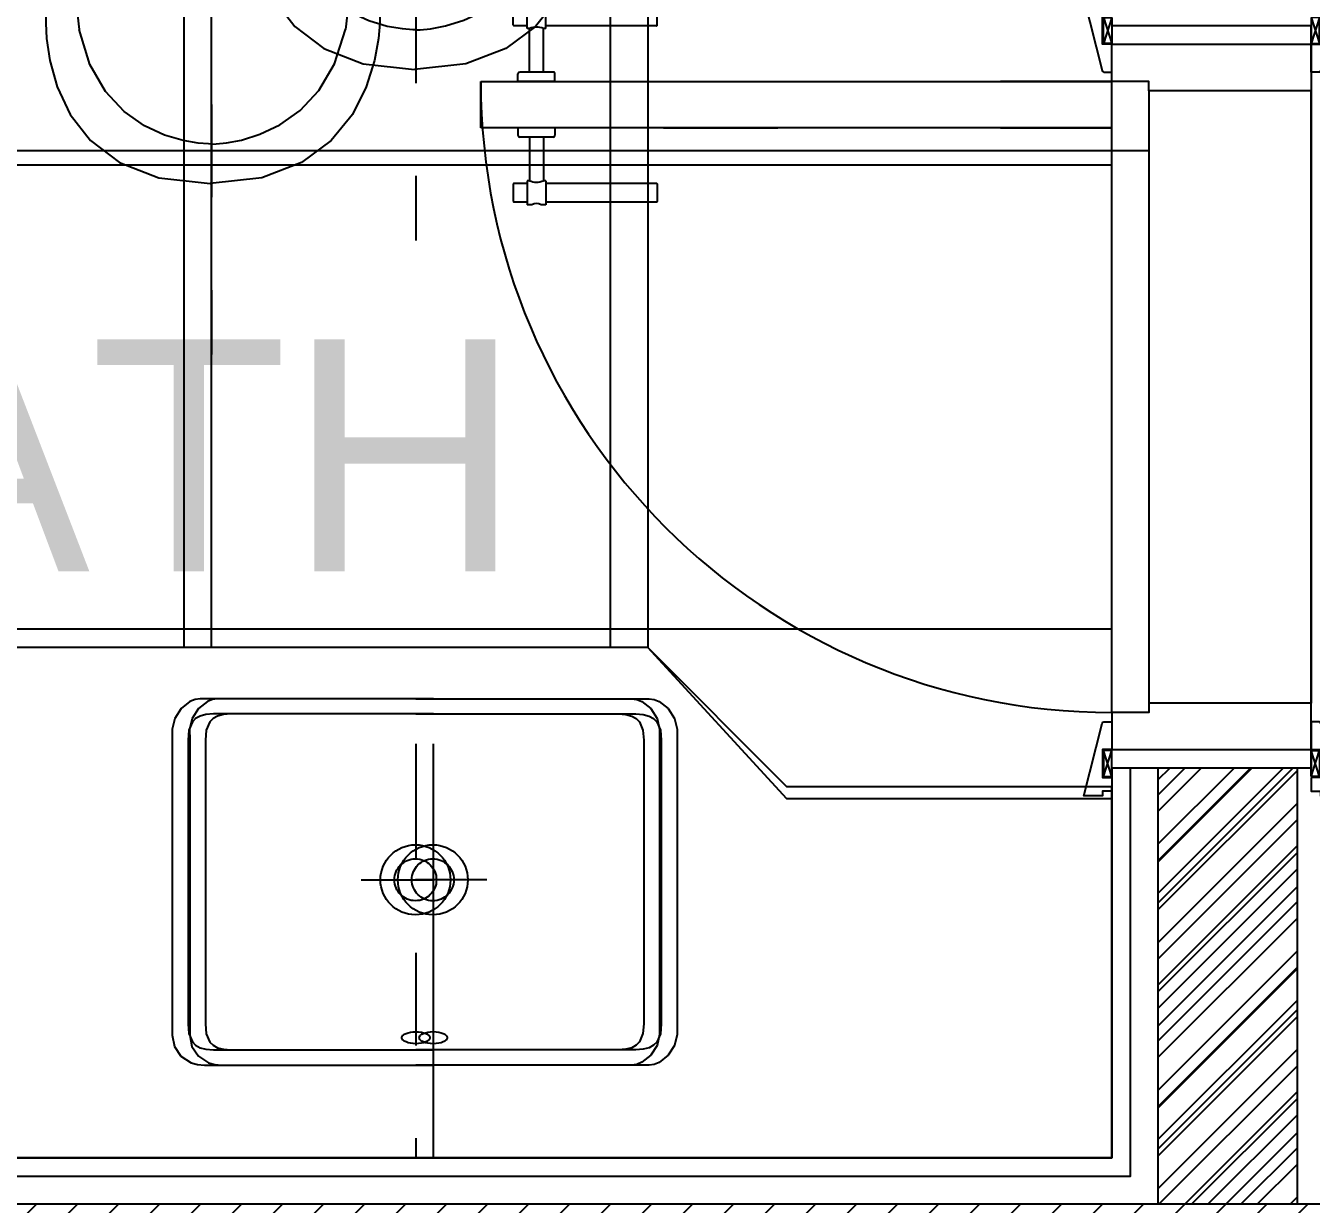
# Model space of a CAD drawing. Extents: x 0 to 47, y -4.1 to 58.5.
# Drawn here: x 30.218 to 31.603, y 20.33 to 21.6 of the extents above; entities that cross this region are included whole.
import ezdxf
from ezdxf.enums import TextEntityAlignment as Align

# ---------------------------------------------------------------- set-up
doc = ezdxf.new("R2010")
doc.units = 0
doc.header["$MEASUREMENT"] = 0
doc.linetypes.add('CENTER', pattern=[2, 1.25, -0.25, 0.25, -0.25])
doc.linetypes.add('DASHDOTX2', pattern=[50.8, 25.4, -12.7, 0, -12.7])
doc.layers.get('0').update_dxf_attribs({"linetype": 'CONTINUOUS'})
for name, color, linetype in [('A-AXIS-SANITARY', 10, 'DASHDOTX2'), ('A-closet', 252, 'CONTINUOUS'), ('A-DOORS', 1, 'CONTINUOUS'), ('A-FLOR-PFIX', 61, 'CONTINUOUS'), ('A-HATCH-CONC', 8, 'CONTINUOUS'), ('A-HATCH-WALL', 8, 'CONTINUOUS'), ('A-NOMENCLATURE', 3, 'CONTINUOUS'), ('A-proj-marble', 137, 'CONTINUOUS'), ('A-PROJ-TIL-BATH', 8, 'CONTINUOUS'), ('A-SECT-TILE', 12, 'CONTINUOUS'), ('A-WALL', 4, 'CONTINUOUS'), ('FUR2', 34, 'CONTINUOUS'), ('S-2ND-3RD-4-5-6TH$0$A-STR 2-3-4-5-6', 2, 'CONTINUOUS')]:
    doc.layers.add(name, color=color, linetype=linetype)
doc.styles.add('A100-STEXT', font='Arial Regular.ttf', dxfattribs={"height": 0.25})

# ---------------------------------------------------------------- blocks, each defined once
blk = doc.blocks.new('A$C3DEF75EA')
at = {"layer": 'A-DOORS'}
for p, q in [((-0.11, 0.68), (-0.06, 0.68)), ((-0.11, 0.56), (-0.11, 0.68)), ((-0.06, 0.68), (-0.06, 0.56)), ((-0.19, 0.63), (-0.19, 0.6445)), ((-0.1705, 0.645), (-0.1895, 0.645)), ((-0.17, 0.63), (-0.17, 0.6445)), ((-0.12, 0.602), (-0.12, 0.638)), ((-0.11, 0.64), (-0.118, 0.64)), ((-0.11, 0.6), (-0.11, 0.64)), ((-0.06, 0.64), (-0.052, 0.64)), ((-0.06, 0.6), (-0.06, 0.64)), ((-0.05, 0.602), (-0.05, 0.638)), ((0, 0.63), (0, 0.6445)), ((0.0005, 0.645), (0.0195, 0.645)), ((0.02, 0.63), (0.02, 0.6445)), ((-0.167, 0.63), (-0.193, 0.63)), ((-0.193, 0.625), (-0.193, 0.63)), ((-0.167, 0.6275), (-0.167, 0.63)), ((-0.12, 0.6275), (-0.167, 0.6275)), ((-0.05, 0.6275), (-0.003, 0.6275)), ((-0.003, 0.63), (0.023, 0.63)), ((-0.003, 0.6275), (-0.003, 0.63)), ((0.023, 0.625), (0.023, 0.63)), ((-0.193, 0.61), (-0.193, 0.615)), ((-0.167, 0.61), (-0.193, 0.61)), ((-0.19, 0.4905), (-0.19, 0.61)), ((-0.17, 0.4905), (-0.17, 0.61)), ((-0.167, 0.61), (-0.167, 0.6125)), ((-0.12, 0.6125), (-0.167, 0.6125)), ((-0.05, 0.6125), (-0.003, 0.6125)), ((-0.003, 0.61), (-0.003, 0.6125)), ((-0.003, 0.61), (0.023, 0.61)), ((0, 0.4905), (0, 0.61)), ((0.02, 0.4905), (0.02, 0.61)), ((0.023, 0.61), (0.023, 0.615)), ((-0.11, 0.6), (-0.118, 0.6)), ((-0.06, 0.6), (-0.052, 0.6)), ((-0.11, 0.12), (-0.11, 0.56)), ((-0.06, 0.56), (-0.06, 0.12)), ((-0.1705, 0.49), (-0.1895, 0.49)), ((0.0005, 0.49), (0.0195, 0.49)), ((-0.11, 0.483), (-0.11, 0.36)), ((-0.06, 0.483), (-0.06, 0.36)), ((-0.11, 0.12), (-0.11, 0)), ((-0.06, 0), (-0.06, 0.12)), ((-0.809, 0), (-0.781, 0.009)), ((-0.809, 0.009), (-0.781, 0)), ((0.009, 0), (-0.019, 0.009)), ((0.009, 0.009), (-0.019, 0)), ((-0.11, 0), (-0.06, 0)), ((-0.809, -0.215), (-0.781, -0.224)), ((-0.809, -0.224), (-0.781, -0.215)), ((0.009, -0.215), (-0.019, -0.224)), ((0.009, -0.224), (-0.019, -0.215))]:
    blk.add_line(p, q, dxfattribs=at)
at = {"layer": 'A-DOORS', "color": 8}
for p, q in [((-0.74, 0), (-0.06, 0)), ((-0.07, -0.215), (-0.73, -0.215))]:
    blk.add_line(p, q, dxfattribs=at)
at = {"layer": 'A-DOORS'}
for points in [[(-0.81, 0), (-0.825, 0), (-0.825, 0.01), (-0.83, 0.01), (-0.83, 0.03), (-0.7518, 0.0104, -0.381769), (-0.75, 0.0084), (-0.75, 0), (-0.78, 0), (-0.78, 0.01), (-0.81, 0.01), (-0.81, 0)], [(0.01, 0), (0.025, 0), (0.025, 0.01), (0.03, 0.01), (0.03, 0.03), (-0.0482, 0.0104, 0.381769), (-0.05, 0.0084), (-0.05, 0), (-0.02, 0), (-0.02, 0.01), (0.01, 0.01), (0.01, 0)], [(-0.81, -0.215), (-0.825, -0.215), (-0.825, -0.225), (-0.83, -0.225), (-0.83, -0.245), (-0.7518, -0.2254, 0.381769), (-0.75, -0.2234), (-0.75, -0.215), (-0.78, -0.215), (-0.78, -0.225), (-0.81, -0.225), (-0.81, -0.215)], [(0.01, -0.215), (0.025, -0.215), (0.025, -0.225), (0.03, -0.225), (0.03, -0.245), (-0.0482, -0.2254, -0.381769), (-0.05, -0.2234), (-0.05, -0.215), (-0.02, -0.215), (-0.02, -0.225), (0.01, -0.225), (0.01, -0.215)]]:
    blk.add_lwpolyline(points, format="xyb", dxfattribs=at)
for points in [[(-0.809, 0), (-0.781, 0), (-0.781, 0.009), (-0.809, 0.009)], [(0.009, 0), (-0.019, 0), (-0.019, 0.009), (0.009, 0.009)], [(-0.809, -0.215), (-0.781, -0.215), (-0.781, -0.224), (-0.809, -0.224)], [(0.009, -0.215), (-0.019, -0.215), (-0.019, -0.224), (0.009, -0.224)]]:
    blk.add_lwpolyline(points, close=True, dxfattribs=at)
for points in [[(-0.8, -0.215), (-0.8, 0), (-0.78, 0), (-0.78, -0.215), (-0.8, -0.215)], [(-0.73, -0.04), (-0.74, -0.04), (-0.74, 0), (-0.78, 0)], [(-0.78, 0), (-0.78, -0.215), (-0.73, -0.215), (-0.73, -0.04)], [(0, -0.215), (0, 0), (-0.02, 0), (-0.02, -0.215), (0, -0.215)], [(-0.07, -0.04), (-0.06, -0.04), (-0.06, 0), (-0.02, 0)], [(-0.02, 0), (-0.02, -0.215), (-0.07, -0.215), (-0.07, -0.04)]]:
    blk.add_lwpolyline(points, dxfattribs=at)
blk.add_arc((-0.0597, -0.0003), 0.6803, 90.0254, 179.9746, dxfattribs=at)
for centre, major_axis, start_param, end_param in [((-0.1895, 0.6445), (-0.000354, 0.000354), -0.785398, 0.785398), ((-0.1705, 0.6445), (0.000354, 0.000354), 5.497787, 7.068583), ((-0.118, 0.638), (-0.00141, 0.00141), -0.785398, 0.785398), ((-0.052, 0.638), (0.00141, 0.00141), 5.497787, 7.068583), ((0.0005, 0.6445), (-0.000354, 0.000354), -0.785398, 0.785398), ((0.0195, 0.6445), (0.000354, 0.000354), 5.497787, 7.068583), ((-0.2006, 0.62), (0.00642, 0.00642), 4.914874, 6.080701), ((-0.149, 0.62), (0.0138, 0.0138), 1.961403, 2.750986), ((-0.021, 0.62), (0.0138, 0.0138), 5.102996, 5.892578), ((0.0306, 0.62), (0.00642, 0.00642), 1.773281, 2.939108), ((-0.118, 0.602), (0.00141, 0.00141), 2.356194, 3.926991), ((-0.052, 0.602), (-0.00141, 0.00141), 2.356194, 3.926991), ((-0.1895, 0.4905), (0.000354, 0.000354), 2.356194, 3.926991), ((-0.1705, 0.4905), (-0.000354, 0.000354), 2.356194, 3.926991), ((0.0005, 0.4905), (0.000354, 0.000354), 2.356194, 3.926991), ((0.0195, 0.4905), (-0.000354, 0.000354), 2.356194, 3.926991)]:
    blk.add_ellipse(centre, major_axis=major_axis, ratio=1, start_param=start_param, end_param=end_param, dxfattribs=at)
blk = doc.blocks.new('A$C6D442EC4')
at = {"layer": 'A-AXIS-SANITARY', "linetype": 'CENTER', "ltscale": 0.1}
blk.add_line((-0.0027, 0.3461), (-0.0027, -0.0992), dxfattribs=at)
for points in [[(-0.0614, 0.1997), (-0.0031, 0.1997)], [(0.0553, 0.1997), (-0.0031, 0.1997)]]:
    blk.add_lwpolyline(points, dxfattribs=at)
at = {"layer": 'A-FLOR-PFIX', "ltscale": 0.5}
for points in [[(-0.0025, 0.3948), (-0.0051, 0.3948), (-0.0125, 0.3948), (-0.0239, 0.3948), (-0.0388, 0.3948), (-0.0564, 0.3948), (-0.076, 0.3948), (-0.1187, 0.3948), (-0.1614, 0.3948), (-0.181, 0.3948), (-0.1986, 0.3948), (-0.2135, 0.3948), (-0.225, 0.3948), (-0.2323, 0.3948), (-0.235, 0.3948), (-0.2405, 0.394), (-0.246, 0.3919), (-0.2556, 0.3842), (-0.2625, 0.3736), (-0.2651, 0.362), (-0.2651, 0.361), (-0.2651, 0.3583), (-0.2651, 0.3538), (-0.2651, 0.3478), (-0.2651, 0.3316), (-0.2651, 0.3105), (-0.2651, 0.2855), (-0.2651, 0.2577), (-0.2651, 0.1972), (-0.2651, 0.1367), (-0.2651, 0.1088), (-0.2651, 0.0839), (-0.2651, 0.0628), (-0.2651, 0.0466), (-0.2651, 0.0405), (-0.2651, 0.0361), (-0.2651, 0.0333), (-0.2651, 0.0324), (-0.2626, 0.0199), (-0.2557, 0.0096), (-0.2448, 0.0026), (-0.2379, 0.0007), (-0.2303, 0), (-0.2278, 0), (-0.2205, 0), (-0.2093, 0), (-0.1947, 0), (-0.1775, 0), (-0.1582, 0), (-0.1164, 0), (-0.0746, 0), (-0.0553, 0), (-0.0381, 0), (-0.0235, 0), (-0.0123, 0), (-0.005, 0), (-0.0025, 0)], [(-0.0026, 0.3948), (0, 0.3948), (0.0074, 0.3948), (0.0188, 0.3948), (0.0337, 0.3948), (0.0513, 0.3948), (0.0709, 0.3948), (0.1136, 0.3948), (0.1563, 0.3948), (0.176, 0.3948), (0.1936, 0.3948), (0.2084, 0.3948), (0.2199, 0.3948), (0.2273, 0.3948), (0.2299, 0.3948), (0.2355, 0.394), (0.2409, 0.3919), (0.2506, 0.3842), (0.2574, 0.3736), (0.26, 0.362), (0.26, 0.361), (0.26, 0.3583), (0.26, 0.3538), (0.26, 0.3478), (0.26, 0.3316), (0.26, 0.3105), (0.26, 0.2856), (0.26, 0.2578), (0.26, 0.1974), (0.26, 0.137), (0.26, 0.1092), (0.26, 0.0843), (0.26, 0.0632), (0.26, 0.047), (0.26, 0.041), (0.26, 0.0366), (0.26, 0.0338), (0.26, 0.0329), (0.2574, 0.0212), (0.2506, 0.0106), (0.2409, 0.003), (0.2355, 0.0008), (0.2299, 0), (0.2273, 0), (0.2199, 0), (0.2084, 0), (0.1936, 0), (0.176, 0), (0.1563, 0), (0.1136, 0), (0.0709, 0), (0.0513, 0), (0.0337, 0), (0.0188, 0), (0.0074, 0), (0, 0), (-0.0026, 0)], [(-0.0025, 0.3784), (-0.0049, 0.3784), (-0.0118, 0.3784), (-0.0226, 0.3784), (-0.0366, 0.3784), (-0.0531, 0.3784), (-0.0715, 0.3784), (-0.1116, 0.3784), (-0.1517, 0.3784), (-0.1701, 0.3784), (-0.1867, 0.3784), (-0.2006, 0.3784), (-0.2114, 0.3784), (-0.2183, 0.3784), (-0.2208, 0.3784), (-0.2288, 0.3778), (-0.2351, 0.3761), (-0.2399, 0.3735), (-0.2434, 0.37), (-0.2472, 0.361), (-0.2481, 0.3502), (-0.2481, 0.3493), (-0.2481, 0.3468), (-0.2481, 0.3427), (-0.2481, 0.3371), (-0.2481, 0.322), (-0.2481, 0.3025), (-0.2481, 0.2793), (-0.2481, 0.2535), (-0.2481, 0.1974), (-0.2481, 0.1413), (-0.2481, 0.1155), (-0.2481, 0.0924), (-0.2481, 0.0728), (-0.2481, 0.0577), (-0.2481, 0.0522), (-0.2481, 0.048), (-0.2481, 0.0455), (-0.2481, 0.0446), (-0.2472, 0.0339), (-0.2434, 0.0249), (-0.2399, 0.0214), (-0.2351, 0.0187), (-0.2288, 0.017), (-0.2208, 0.0164), (-0.2183, 0.0164), (-0.2114, 0.0164), (-0.2006, 0.0164), (-0.1867, 0.0164), (-0.1701, 0.0164), (-0.1517, 0.0164), (-0.1116, 0.0164), (-0.0715, 0.0164), (-0.0531, 0.0164), (-0.0366, 0.0164), (-0.0226, 0.0164), (-0.0118, 0.0164), (-0.0049, 0.0164), (-0.0025, 0.0164)], [(-0.0026, 0.3784), (-0.0002, 0.3784), (0.0068, 0.3784), (0.0175, 0.3784), (0.0315, 0.3784), (0.048, 0.3784), (0.0665, 0.3784), (0.1065, 0.3784), (0.1466, 0.3784), (0.1651, 0.3784), (0.1816, 0.3784), (0.1955, 0.3784), (0.2063, 0.3784), (0.2132, 0.3784), (0.2157, 0.3784), (0.2237, 0.3778), (0.23, 0.3761), (0.2348, 0.3735), (0.2383, 0.37), (0.2421, 0.361), (0.243, 0.3502), (0.243, 0.3493), (0.243, 0.3468), (0.243, 0.3427), (0.243, 0.3371), (0.243, 0.322), (0.243, 0.3025), (0.243, 0.2793), (0.243, 0.2535), (0.243, 0.1974), (0.243, 0.1413), (0.243, 0.1155), (0.243, 0.0924), (0.243, 0.0728), (0.243, 0.0577), (0.243, 0.0522), (0.243, 0.048), (0.243, 0.0455), (0.243, 0.0446), (0.2421, 0.0339), (0.2383, 0.0249), (0.2348, 0.0214), (0.23, 0.0187), (0.2237, 0.017), (0.2157, 0.0164), (0.2132, 0.0164), (0.2063, 0.0164), (0.1955, 0.0164), (0.1816, 0.0164), (0.1651, 0.0164), (0.1466, 0.0164), (0.1065, 0.0164), (0.0665, 0.0164), (0.048, 0.0164), (0.0315, 0.0164), (0.0175, 0.0164), (0.0068, 0.0164), (-0.0002, 0.0164), (-0.0026, 0.0164)], [(-0.0408, 0.1997), (-0.0406, 0.2035), (-0.04, 0.2073), (-0.0391, 0.2109), (-0.0378, 0.2144), (-0.0362, 0.2176), (-0.0343, 0.2208), (-0.0322, 0.2237), (-0.0297, 0.2263), (-0.0271, 0.2288), (-0.0242, 0.2309), (-0.021, 0.2328), (-0.0177, 0.2344), (-0.0143, 0.2357), (-0.0107, 0.2366), (-0.0069, 0.2372), (-0.0031, 0.2374), (0.0008, 0.2372), (0.0045, 0.2366), (0.0081, 0.2357), (0.0116, 0.2344), (0.0149, 0.2328), (0.018, 0.2309), (0.0209, 0.2288), (0.0236, 0.2263), (0.026, 0.2237), (0.0282, 0.2208), (0.0301, 0.2176), (0.0317, 0.2144), (0.0329, 0.2109), (0.0339, 0.2073), (0.0344, 0.2035), (0.0346, 0.1997), (0.0344, 0.1958), (0.0339, 0.1921), (0.0329, 0.1885), (0.0317, 0.185), (0.0301, 0.1817), (0.0282, 0.1786), (0.026, 0.1757), (0.0236, 0.173), (0.0209, 0.1706), (0.018, 0.1684), (0.0149, 0.1665), (0.0116, 0.1649), (0.0081, 0.1637), (0.0045, 0.1627), (0.0008, 0.1622), (-0.0031, 0.162), (-0.0069, 0.1622), (-0.0107, 0.1627), (-0.0143, 0.1637), (-0.0177, 0.1649), (-0.021, 0.1665), (-0.0242, 0.1684), (-0.0271, 0.1706), (-0.0297, 0.173), (-0.0322, 0.1757), (-0.0343, 0.1786), (-0.0362, 0.1817), (-0.0378, 0.185), (-0.0391, 0.1885), (-0.04, 0.1921), (-0.0406, 0.1958), (-0.0408, 0.1997), (-0.0408, 0.1997)], [(-0.0257, 0.1997), (-0.0256, 0.202), (-0.0252, 0.2042), (-0.0247, 0.2064), (-0.0239, 0.2085), (-0.023, 0.2105), (-0.0218, 0.2123), (-0.0205, 0.2141), (-0.0191, 0.2157), (-0.0175, 0.2171), (-0.0157, 0.2184), (-0.0139, 0.2196), (-0.0119, 0.2205), (-0.0098, 0.2213), (-0.0076, 0.2218), (-0.0054, 0.2222), (-0.0031, 0.2223), (-0.0008, 0.2222), (0.0015, 0.2218), (0.0037, 0.2213), (0.0057, 0.2205), (0.0077, 0.2196), (0.0096, 0.2184), (0.0113, 0.2171), (0.0129, 0.2157), (0.0144, 0.2141), (0.0157, 0.2123), (0.0168, 0.2105), (0.0178, 0.2085), (0.0185, 0.2064), (0.0191, 0.2042), (0.0194, 0.202), (0.0196, 0.1997), (0.0194, 0.1974), (0.0191, 0.1951), (0.0185, 0.1929), (0.0178, 0.1909), (0.0168, 0.1889), (0.0157, 0.187), (0.0144, 0.1853), (0.0129, 0.1837), (0.0113, 0.1822), (0.0096, 0.1809), (0.0077, 0.1798), (0.0057, 0.1788), (0.0037, 0.1781), (0.0015, 0.1775), (-0.0008, 0.1772), (-0.0031, 0.1771), (-0.0054, 0.1772), (-0.0076, 0.1775), (-0.0098, 0.1781), (-0.0119, 0.1788), (-0.0139, 0.1798), (-0.0157, 0.1809), (-0.0175, 0.1822), (-0.0191, 0.1837), (-0.0205, 0.1853), (-0.0218, 0.187), (-0.023, 0.1889), (-0.0239, 0.1909), (-0.0247, 0.1929), (-0.0252, 0.1951), (-0.0256, 0.1974), (-0.0257, 0.1997), (-0.0257, 0.1997)], [(-0.0176, 0.0295), (-0.0176, 0.0302), (-0.0173, 0.0308), (-0.017, 0.0315), (-0.0165, 0.0321), (-0.0158, 0.0326), (-0.0151, 0.0332), (-0.0142, 0.0337), (-0.0132, 0.0341), (-0.011, 0.0349), (-0.0084, 0.0355), (-0.0056, 0.0359), (-0.0026, 0.036), (0.0004, 0.0359), (0.0033, 0.0355), (0.0058, 0.0349), (0.0081, 0.0341), (0.009, 0.0337), (0.0099, 0.0332), (0.0107, 0.0326), (0.0113, 0.0321), (0.0118, 0.0315), (0.0122, 0.0308), (0.0124, 0.0302), (0.0125, 0.0295), (0.0124, 0.0288), (0.0122, 0.0282), (0.0118, 0.0276), (0.0113, 0.027), (0.0107, 0.0264), (0.0099, 0.0258), (0.009, 0.0253), (0.0081, 0.0249), (0.0058, 0.0241), (0.0033, 0.0235), (0.0004, 0.0231), (-0.0026, 0.023), (-0.0056, 0.0231), (-0.0084, 0.0235), (-0.011, 0.0241), (-0.0132, 0.0249), (-0.0142, 0.0253), (-0.0151, 0.0258), (-0.0158, 0.0264), (-0.0165, 0.027), (-0.017, 0.0276), (-0.0173, 0.0282), (-0.0176, 0.0288), (-0.0176, 0.0295), (-0.0176, 0.0295)]]:
    blk.add_lwpolyline(points, dxfattribs=at)
blk = doc.blocks.new('A$C4412624D')
for points in [[(-363.316505, 205.931824, 0), (-369.377186, 205.812927, 0), (-385.619804, 204.401184, 0), (-409.135235, 200.113983, 0), (-437.014357, 191.368836, 0), (-466.348038, 176.583069, 0), (-494.227158, 154.174194, 0), (-517.742592, 122.559601, 0), (-533.985207, 80.156738, 0), (-540.045876, 25.382996, 0)], [(-7.305237, 205.931824, 0), (-19.51413, 205.931824, 0), (-52.233948, 205.931824, 0), (-99.604431, 205.931824, 0), (-155.76532, 205.931824, 0), (-214.856354, 205.931793, 0), (-271.017242, 205.931793, 0), (-318.387726, 205.931793, 0), (-351.107536, 205.931763, 0), (-363.316406, 205.931763, 0)], [(-7.305237, 205.931824, 0), (-7.054718, 205.891724, 0), (-6.383331, 205.746399, 0), (-5.411285, 205.458283, 0), (-4.258881, 204.989777, 0), (-3.046356, 204.303314, 0), (-1.893951, 203.361298, 0), (-0.921936, 202.126221, 0), (-0.250519, 200.560455, 0), (0, 198.626465, 0)], [(-0.000031, 198.626618, 0), (-0.000031, 186.942688, 0), (-0.000031, 155.629791, 0), (-0.000031, 110.296204, 0), (-0.000031, 56.550171, 0), (0, 0, 0), (0, -53.746025, 0), (0, -99.079628, 0), (0.000031, -130.392528, 0), (0.000031, -142.076446, 0)], [(-497.934326, 27.701111, 0), (-497.803253, 31.697464, 0), (-496.723526, 42.562134, 0), (-493.665352, 58.608521, 0), (-487.598946, 78.150055, 0), (-477.494526, 99.500153, 0), (-462.322313, 120.972229, 0), (-441.052518, 140.879669, 0), (-412.655359, 157.53595, 0), (-376.101051, 169.254425, 0)], [(-283.871368, 169.254578, 0), (-285.531082, 169.495087, 0), (-290.24971, 170.096344, 0), (-297.636414, 170.87796, 0), (-307.300392, 171.659577, 0), (-318.850838, 172.260834, 0), (-331.896935, 172.501343, 0), (-346.047874, 172.200714, 0), (-360.912849, 171.17862, 0), (-376.101044, 169.254608, 0)], [(-167.899292, 27.713638, 0), (-167.94632, 31.783478, 0), (-168.779755, 42.831787, 0), (-171.43811, 59.116745, 0), (-176.960022, 78.896546, 0), (-186.383972, 100.429382, 0), (-200.748535, 121.973389, 0), (-221.092255, 141.786835, 0), (-248.453674, 158.127808, 0), (-283.871368, 169.254547, 0)], [(-103.977631, 156.470307, 0), (-103.977631, 154.841889, 0), (-103.977631, 150.477722, 0), (-103.977631, 144.159454, 0), (-103.977631, 136.668732, 0), (-103.977661, 128.787171, 0), (-103.977661, 121.296448, 0), (-103.977661, 114.97818, 0), (-103.977692, 110.614014, 0), (-103.977692, 108.985626, 0)], [(-93.019531, 135.467438, 0), (-93.196075, 137.437134, 0), (-93.705109, 139.291046, 0), (-94.515656, 140.998169, 0), (-95.596771, 142.527588, 0), (-96.917511, 143.848328, 0), (-98.446899, 144.929444, 0), (-100.154022, 145.740021, 0), (-102.007935, 146.249054, 0), (-103.977631, 146.425629, 0), (-103.977631, 146.425537, 0), (-105.947327, 146.248993, 0), (-107.801239, 145.73996, 0), (-109.508362, 144.929413, 0), (-111.03775, 143.848328, 0), (-112.358459, 142.527588, 0), (-113.439575, 140.99823, 0), (-114.250092, 139.291107, 0), (-114.759094, 137.437256, 0), (-114.935638, 135.46759, 0), (-114.93573, 135.467438, 0), (-114.759186, 133.497742, 0), (-114.250153, 131.643829, 0), (-113.439606, 129.936707, 0), (-112.35849, 128.407288, 0), (-111.03775, 127.086548, 0), (-109.508362, 126.005432, 0), (-107.801239, 125.194855, 0), (-105.947327, 124.685822, 0), (-103.977631, 124.509247, 0), (-103.977631, 124.509339, 0), (-102.007935, 124.685883, 0), (-100.154022, 125.194916, 0), (-98.446899, 126.005463, 0), (-96.917511, 127.086548, 0), (-95.596802, 128.407288, 0), (-94.515686, 129.936646, 0), (-93.70517, 131.643768, 0), (-93.196167, 133.49762, 0), (-93.019623, 135.467285, 0)], [(-128.633087, 134.554077, 0), (-126.879395, 134.554077, 0), (-122.179504, 134.554077, 0), (-115.375183, 134.554077, 0), (-107.308197, 134.554077, 0), (-98.820343, 134.554108, 0), (-90.753357, 134.554108, 0), (-83.949036, 134.554108, 0), (-79.249146, 134.554138, 0), (-77.495453, 134.554138, 0)], [(-239.127029, 93.496338, 0), (-244.453003, 93.570557, 0), (-249.945557, 93.674713, 0), (-255.392944, 93.798554, 0), (-260.583328, 93.931671, 0), (-265.304947, 94.063751, 0), (-269.345993, 94.184479, 0), (-272.494675, 94.283508, 0), (-274.5392, 94.350495, 0), (-275.267776, 94.375122, 0), (-275.267746, 94.375122, 0), (-277.177994, 94.160919, 0), (-282.297455, 93.202637, 0), (-289.709213, 91.026795, 0), (-298.496338, 87.159912, 0), (-307.741928, 81.128479, 0), (-316.529068, 72.45903, 0), (-323.940826, 60.67807, 0), (-329.060295, 45.312103, 0), (-330.970551, 25.887634, 0)], [(-222.988953, 73.828949, 0), (-223.338638, 74.133179, 0), (-224.304276, 74.948532, 0), (-225.760712, 76.128952, 0), (-227.582809, 77.528443, 0), (-229.645447, 79.000946, 0), (-231.823486, 80.400421, 0), (-233.99176, 81.580872, 0), (-236.025146, 82.39621, 0), (-237.798523, 82.70047, 0)], [(-222.988953, 73.828949, 0), (-222.415253, 72.286972, 0), (-220.969742, 67.851441, 0), (-219.065781, 60.807938, 0), (-217.11673, 51.442078, 0), (-215.53595, 40.039414, 0), (-214.736816, 26.885574, 0), (-215.132675, 12.266113, 0), (-217.136887, -3.533356, 0), (-221.162842, -20.227234, 0)], [(-497.934326, 27.701111, 0), (-497.877174, 23.658875, 0), (-496.982231, 12.679642, 0), (-494.164284, -3.515335, 0), (-488.338104, -23.204819, 0), (-478.41848, -44.667587, 0), (-463.320183, -66.182388, 0), (-441.957998, -86.028, 0), (-413.246702, -102.483177, 0), (-376.101074, -113.826691, 0)], [(-239.127029, -38.068466, 0), (-244.453003, -38.14267, 0), (-249.945557, -38.246841, 0), (-255.392944, -38.370651, 0), (-260.583328, -38.503769, 0), (-265.304947, -38.635849, 0), (-269.345993, -38.756561, 0), (-272.494675, -38.855591, 0), (-274.5392, -38.922577, 0), (-275.267776, -38.947189, 0), (-275.267746, -38.947235, 0), (-277.177994, -38.733047, 0), (-282.297455, -37.774811, 0), (-289.709213, -35.599045, 0), (-298.496338, -31.732208, 0), (-307.741928, -25.700821, 0), (-316.529068, -17.031387, 0), (-323.940826, -5.250381, 0), (-329.060295, 10.115692, 0), (-330.970551, 29.540344, 0)], [(-167.899292, 27.713638, 0), (-167.835449, 23.744888, 0), (-168.391693, 12.949295, 0), (-170.689728, -3.00711, 0), (-175.851273, -22.458359, 0), (-184.998032, -43.738403, 0), (-199.251709, -65.181274, 0), (-219.733994, -85.120949, 0), (-247.56662, -101.891426, 0), (-283.871277, -113.826691, 0)], [(-363.316505, -149.381658, 0), (-369.377186, -149.461094, 0), (-385.619804, -148.580885, 0), (-409.135235, -145.063267, 0), (-437.014357, -137.230472, 0), (-466.348038, -123.404728, 0), (-494.227158, -101.908272, 0), (-517.742592, -71.063339, 0), (-533.985207, -29.192154, 0), (-540.045876, 25.383057, 0)], [(-221.162796, -20.227218, 0), (-221.512482, -20.531448, 0), (-222.478119, -21.346786, 0), (-223.934555, -22.527222, 0), (-225.756668, -23.926681, 0), (-227.819305, -25.39917, 0), (-229.99733, -26.79863, 0), (-232.165619, -27.97905, 0), (-234.19902, -28.794388, 0), (-235.972382, -29.098617, 0)], [(-103.977631, -101.042419, 0), (-103.977631, -99.414001, 0), (-103.977631, -95.049827, 0), (-103.977631, -88.731552, 0), (-103.977631, -81.240814, 0), (-103.977661, -73.359253, 0), (-103.977661, -65.868515, 0), (-103.977661, -59.550239, 0), (-103.977692, -55.186066, 0), (-103.977692, -53.557648, 0)], [(-128.633087, -79.126785, 0), (-126.879395, -79.126785, 0), (-122.179504, -79.126785, 0), (-115.375183, -79.126785, 0), (-107.308197, -79.126793, 0), (-98.820343, -79.126793, 0), (-90.753357, -79.1268, 0), (-83.949036, -79.1268, 0), (-79.249146, -79.126808, 0), (-77.495453, -79.126816, 0)], [(-93.019531, -80.039558, 0), (-93.196075, -78.069855, 0), (-93.705109, -76.215965, 0), (-94.515656, -74.508842, 0), (-95.596771, -72.979439, 0), (-96.917511, -71.658707, 0), (-98.446899, -70.577591, 0), (-100.154022, -69.767044, 0), (-102.007935, -69.258026, 0), (-103.977631, -69.081474, 0), (-103.977631, -69.081459, 0), (-105.947327, -69.258011, 0), (-107.801239, -69.767036, 0), (-109.508362, -70.577583, 0), (-111.03775, -71.658699, 0), (-112.358459, -72.979431, 0), (-113.439575, -74.508835, 0), (-114.250092, -76.21595, 0), (-114.759094, -78.069839, 0), (-114.935638, -80.039543, 0), (-114.93573, -80.039558, 0), (-114.759186, -82.009262, 0), (-114.250153, -83.863159, 0), (-113.439606, -85.570282, 0), (-112.35849, -87.099686, 0), (-111.03775, -88.420425, 0), (-109.508362, -89.501541, 0), (-107.801239, -90.312088, 0), (-105.947327, -90.821113, 0), (-103.977631, -90.997673, 0), (-103.977631, -90.997658, 0), (-102.007935, -90.821106, 0), (-100.154022, -90.31208, 0), (-98.446899, -89.501533, 0), (-96.917511, -88.420418, 0), (-95.596802, -87.099678, 0), (-94.515686, -85.570274, 0), (-93.70517, -83.863144, 0), (-93.196167, -82.009254, 0), (-93.019623, -80.039543, 0)], [(-283.871368, -113.826683, 0), (-285.531082, -114.067184, 0), (-290.24971, -114.668434, 0), (-297.636414, -115.450065, 0), (-307.300392, -116.231693, 0), (-318.850838, -116.832943, 0), (-331.896935, -117.073444, 0), (-346.047874, -116.772819, 0), (-360.912849, -115.750694, 0), (-376.101044, -113.826691, 0)], [(-7.305237, -149.381658, 0), (-19.51413, -149.381658, 0), (-52.233948, -149.381658, 0), (-99.604431, -149.381658, 0), (-155.76532, -149.381658, 0), (-214.856354, -149.38166, 0), (-271.017242, -149.38166, 0), (-318.387726, -149.38166, 0), (-351.107536, -149.381662, 0), (-363.316406, -149.381662, 0)], [(-7.305237, -149.381658, 0), (-7.054718, -149.341568, 0), (-6.383331, -149.196247, 0), (-5.411285, -148.908123, 0), (-4.258881, -148.439623, 0), (-3.046356, -147.753174, 0), (-1.893951, -146.811207, 0), (-0.921936, -145.576141, 0), (-0.250519, -144.010414, 0), (0, -142.076446, 0)]]:
    blk.add_polyline3d(points)
at = {"layer": 'A-AXIS-SANITARY', "linetype": 'CENTER', "ltscale": 0.1}
blk.add_line((136.288241, 26.88557), (-721.794139, 26.885582), dxfattribs=at)

msp = doc.modelspace()

# ---------------------------------------------------------------- hatches: boundary and pattern name
at = {"layer": 'A-HATCH-CONC'}
h = msp.add_hatch(dxfattribs=at)
h.set_pattern_fill('ANSI31', color=256, scale=0.25, style=0)
h.paths.add_polyline_path([(33.94337, 20.33), (33.69337, 20.33), (33.69337, 20.33), (32.89337, 20.33), (32.79337, 20.33), (32.79337, 20.33), (32.29337, 20.33), (28.46837, 20.33), (28.46837, 20.15658), (33.94337, 20.15658)])
h = msp.add_hatch(dxfattribs=at)
h.set_pattern_fill('ANSI31', color=256, scale=0.25, style=0)
h.paths.add_polyline_path([(33.94337, 20.33), (33.69337, 20.33), (33.69337, 20.33), (32.89337, 20.33), (32.79337, 20.33), (32.79337, 20.33), (32.29337, 20.33), (28.46837, 20.33), (28.46837, 20.15658), (33.94337, 20.15658)])
at = {"layer": 'A-HATCH-WALL'}
h = msp.add_hatch(dxfattribs=at)
h.set_pattern_fill('ANSI32', color=256, scale=0.25, style=0)
h.paths.add_polyline_path([(31.58837, 20.8), (31.43837, 20.8), (31.43837, 20.33), (31.58837, 20.33)])
h = msp.add_hatch(dxfattribs=at)
h.set_pattern_fill('ANSI32', color=256, scale=0.1, style=0)
h.set_pattern_definition([(45, (-320.71739, 136.79094), (-0.0265165043, 0.0265165043), []), (45, (-320.699712, 136.79094), (-0.0265165043, 0.0265165043), [])])
h.paths.add_polyline_path([(31.58837, 20.8), (31.43837, 20.8), (31.43837, 20.33), (31.58837, 20.33)])

# ---------------------------------------------------------------- linework, layer by layer
at = {"layer": 'A-closet'}
msp.add_line((31.60337, 20.87), (31.60337, 21.53), dxfattribs=at)
at = {"layer": 'A-DOORS'}
for p, q in [((30.70837, 21.49), (30.70837, 21.54)), ((30.70837, 21.54), (31.38837, 21.54)), ((31.38837, 21.49), (31.38837, 21.54)), ((31.38837, 21.49), (30.70837, 21.49))]:
    msp.add_line(p, q, dxfattribs=at)
for points in [[(31.60337, 21.6), (31.38837, 21.6), (31.38837, 21.58), (31.60337, 21.58), (31.60337, 21.6)], [(31.42837, 21.53), (31.42837, 21.54), (31.38837, 21.54), (31.38837, 21.58)], [(31.38837, 21.58), (31.60337, 21.58), (31.60337, 21.53), (31.42837, 21.53)], [(31.42837, 20.87), (31.42837, 20.86), (31.38837, 20.86), (31.38837, 20.82)], [(31.38837, 20.82), (31.60337, 20.82), (31.60337, 20.87), (31.42837, 20.87)], [(31.60337, 20.8), (31.38837, 20.8), (31.38837, 20.82), (31.60337, 20.82), (31.60337, 20.8)]]:
    msp.add_lwpolyline(points, dxfattribs=at)
msp.add_arc((31.38867, 21.5403), 0.6803, 180.02544, 269.97456, dxfattribs=at)
at = {"layer": 'A-FLOR-PFIX'}
msp.add_lwpolyline([(30.88837, 20.93), (29.43837, 20.93), (29.43837, 20.38), (31.38837, 20.38), (31.38837, 20.78), (31.03837, 20.78)], close=True, dxfattribs=at)
at = {"layer": 'A-proj-marble'}
for p, q in [((30.41837, 20.93), (30.41837, 21.977)), ((30.84837, 20.93), (30.84837, 21.977)), ((31.42837, 21.53), (31.42837, 20.87)), ((31.42837, 21.465), (29.43837, 21.465))]:
    msp.add_line(p, q, dxfattribs=at)
at = {"layer": 'A-PROJ-TIL-BATH'}
for p, q in [((30.38837, 22.1), (30.38837, 20.93)), ((30.88837, 22.1), (30.88837, 20.93)), ((29.43837, 21.45), (31.38837, 21.45)), ((29.43837, 20.95), (31.38837, 20.95))]:
    msp.add_line(p, q, dxfattribs=at)
at = {"layer": 'A-SECT-TILE'}
for points in [[(31.40837, 20.8), (31.40837, 20.36), (28.61837, 20.36), (28.61837, 20.4)], [(31.40837, 20.8), (31.40837, 20.36), (28.61837, 20.36), (28.61837, 20.4)], [(31.38837, 20.8), (31.38837, 20.38), (28.63837, 20.38), (28.63837, 20.4)], [(31.38837, 20.8), (31.38837, 20.38), (28.63837, 20.38), (28.63837, 20.4)]]:
    msp.add_lwpolyline(points, dxfattribs=at)
at = {"layer": 'A-WALL'}
for p, q in [((31.58837, 21.6), (31.43837, 21.6)), ((31.43837, 20.33), (31.43837, 20.8)), ((31.58837, 20.8), (31.43837, 20.8)), ((31.43837, 20.33), (31.43837, 20.8)), ((31.58837, 20.8), (31.43837, 20.8)), ((31.58837, 20.8), (31.43837, 20.8)), ((31.58837, 20.33), (31.58837, 20.8)), ((31.58837, 20.33), (31.58837, 20.8))]:
    msp.add_line(p, q, dxfattribs=at)
at = {"layer": 'FUR2'}
msp.add_line((30.65712, 20.8261), (30.65712, 20.38079), dxfattribs=at)
msp.add_lwpolyline([(30.88837, 20.93), (29.43837, 20.93), (29.43837, 20.38), (31.38837, 20.38), (31.38837, 20.76694), (31.03837, 20.76694)], close=True, dxfattribs=at)
for points in [[(30.65737, 20.87482), (30.65476, 20.87482), (30.64738, 20.87482), (30.63591, 20.87482), (30.62104, 20.87482), (30.60345, 20.87482), (30.58381, 20.87482), (30.54112, 20.87482), (30.49844, 20.87482), (30.4788, 20.87482), (30.4612, 20.87482), (30.44633, 20.87482), (30.43487, 20.87482), (30.42749, 20.87482), (30.42488, 20.87482), (30.41929, 20.87404), (30.41387, 20.87187), (30.4042, 20.86421), (30.39734, 20.85364), (30.39472, 20.84197), (30.39472, 20.84102), (30.39472, 20.83827), (30.39473, 20.83382), (30.39473, 20.82781), (30.39473, 20.81155), (30.39473, 20.79047), (30.39474, 20.76553), (30.39474, 20.73769), (30.39475, 20.67718), (30.39476, 20.61667), (30.39477, 20.58883), (30.39477, 20.56389), (30.39477, 20.54281), (30.39478, 20.52655), (30.39478, 20.52054), (30.39478, 20.51609), (30.39478, 20.51334), (30.39478, 20.51239), (30.3972, 20.49993), (30.40412, 20.48962), (30.41506, 20.4826), (30.42188, 20.48068), (30.42952, 20.48001), (30.43208, 20.48001), (30.43931, 20.48001), (30.45055, 20.48001), (30.46512, 20.48), (30.48237, 20.48), (30.50161, 20.48), (30.54344, 20.48), (30.58528, 20.48), (30.60452, 20.48), (30.62177, 20.48), (30.63634, 20.48), (30.64758, 20.48), (30.65481, 20.48), (30.65737, 20.48)], [(30.65722, 20.87482), (30.65983, 20.87482), (30.66721, 20.87482), (30.67867, 20.87482), (30.69354, 20.87482), (30.71114, 20.87482), (30.73078, 20.87482), (30.77346, 20.87482), (30.81614, 20.87482), (30.83578, 20.87482), (30.85338, 20.87482), (30.86825, 20.87482), (30.87972, 20.87482), (30.88709, 20.87482), (30.88971, 20.87482), (30.89529, 20.87404), (30.90072, 20.87187), (30.91039, 20.86421), (30.91725, 20.85364), (30.91987, 20.84197), (30.91987, 20.84102), (30.91987, 20.83827), (30.91987, 20.83383), (30.91987, 20.82783), (30.91987, 20.81159), (30.91987, 20.79054), (30.91987, 20.76563), (30.91987, 20.73783), (30.91987, 20.67741), (30.91987, 20.61699), (30.91987, 20.58919), (30.91987, 20.56428), (30.91987, 20.54323), (30.91987, 20.527), (30.91987, 20.52099), (30.91987, 20.51655), (30.91987, 20.5138), (30.91987, 20.51286), (30.91725, 20.50118), (30.91039, 20.49061), (30.90072, 20.48295), (30.89529, 20.48078), (30.88971, 20.48), (30.88709, 20.48), (30.87972, 20.48), (30.86825, 20.48), (30.85338, 20.48), (30.83578, 20.48), (30.81614, 20.48), (30.77346, 20.48), (30.73078, 20.48), (30.71114, 20.48), (30.69354, 20.48), (30.67867, 20.48), (30.66721, 20.48), (30.65983, 20.48), (30.65722, 20.48)], [(30.65737, 20.85843), (30.65492, 20.85843), (30.64799, 20.85843), (30.63722, 20.85843), (30.62326, 20.85843), (30.60674, 20.85843), (30.5883, 20.85843), (30.54822, 20.85843), (30.50814, 20.85843), (30.4897, 20.85843), (30.47317, 20.85843), (30.45921, 20.85843), (30.44844, 20.85843), (30.44152, 20.85843), (30.43906, 20.85843), (30.43102, 20.85783), (30.4247, 20.85613), (30.41991, 20.85347), (30.41645, 20.84996), (30.41268, 20.84097), (30.41178, 20.83022), (30.41178, 20.82934), (30.41178, 20.82678), (30.41178, 20.82266), (30.41178, 20.81708), (30.41178, 20.80201), (30.41178, 20.78246), (30.41178, 20.75933), (30.41178, 20.73352), (30.41178, 20.67741), (30.41178, 20.6213), (30.41178, 20.59548), (30.41178, 20.57235), (30.41178, 20.5528), (30.41178, 20.53773), (30.41178, 20.53216), (30.41178, 20.52803), (30.41178, 20.52548), (30.41178, 20.5246), (30.41268, 20.51385), (30.41645, 20.50486), (30.41991, 20.50136), (30.4247, 20.49869), (30.43102, 20.49699), (30.43906, 20.49639), (30.44152, 20.49639), (30.44844, 20.49639), (30.45921, 20.49639), (30.47317, 20.49639), (30.4897, 20.49639), (30.50814, 20.49639), (30.54822, 20.49639), (30.5883, 20.49639), (30.60674, 20.49639), (30.62326, 20.49639), (30.63722, 20.49639), (30.64799, 20.49639), (30.65492, 20.49639), (30.65737, 20.49639)], [(30.65722, 20.85843), (30.65967, 20.85843), (30.6666, 20.85843), (30.67736, 20.85843), (30.69133, 20.85843), (30.70785, 20.85843), (30.72629, 20.85843), (30.76637, 20.85843), (30.80645, 20.85843), (30.82489, 20.85843), (30.84141, 20.85843), (30.85537, 20.85843), (30.86614, 20.85843), (30.87306, 20.85843), (30.87552, 20.85843), (30.88356, 20.85783), (30.88988, 20.85613), (30.89467, 20.85347), (30.89814, 20.84996), (30.90191, 20.84097), (30.90281, 20.83022), (30.90281, 20.82934), (30.90281, 20.82678), (30.90281, 20.82266), (30.90281, 20.81708), (30.90281, 20.80201), (30.90281, 20.78246), (30.90281, 20.75933), (30.90281, 20.73352), (30.90281, 20.67741), (30.90281, 20.6213), (30.90281, 20.59548), (30.90281, 20.57235), (30.90281, 20.5528), (30.90281, 20.53773), (30.90281, 20.53216), (30.90281, 20.52803), (30.90281, 20.52548), (30.90281, 20.5246), (30.90191, 20.51385), (30.89814, 20.50486), (30.89467, 20.50136), (30.88988, 20.49869), (30.88356, 20.49699), (30.87552, 20.49639), (30.87306, 20.49639), (30.86614, 20.49639), (30.85537, 20.49639), (30.84141, 20.49639), (30.82489, 20.49639), (30.80645, 20.49639), (30.76637, 20.49639), (30.72629, 20.49639), (30.70785, 20.49639), (30.69133, 20.49639), (30.67736, 20.49639), (30.6666, 20.49639), (30.65967, 20.49639), (30.65722, 20.49639)], [(30.61905, 20.67967), (30.61925, 20.68353), (30.61982, 20.68727), (30.62075, 20.69089), (30.62202, 20.69435), (30.6236, 20.69765), (30.62549, 20.70076), (30.62766, 20.70366), (30.6301, 20.70634), (30.63277, 20.70877), (30.63568, 20.71094), (30.63879, 20.71283), (30.64208, 20.71442), (30.64555, 20.71568), (30.64916, 20.71661), (30.6529, 20.71718), (30.65676, 20.71738), (30.66061, 20.71718), (30.66436, 20.71661), (30.66797, 20.71568), (30.67143, 20.71442), (30.67473, 20.71283), (30.67784, 20.71094), (30.68074, 20.70877), (30.68342, 20.70634), (30.68585, 20.70366), (30.68802, 20.70076), (30.68991, 20.69765), (30.6915, 20.69435), (30.69277, 20.69089), (30.6937, 20.68727), (30.69427, 20.68353), (30.69446, 20.67967), (30.69427, 20.67582), (30.6937, 20.67207), (30.69277, 20.66846), (30.6915, 20.665), (30.68991, 20.6617), (30.68802, 20.65859), (30.68585, 20.65569), (30.68342, 20.65301), (30.68074, 20.65058), (30.67784, 20.64841), (30.67473, 20.64652), (30.67143, 20.64493), (30.66797, 20.64367), (30.66436, 20.64274), (30.66061, 20.64217), (30.65676, 20.64197), (30.6529, 20.64217), (30.64916, 20.64274), (30.64555, 20.64367), (30.64208, 20.64493), (30.63879, 20.64652), (30.63568, 20.64841), (30.63277, 20.65058), (30.6301, 20.65301), (30.62766, 20.65569), (30.62549, 20.65859), (30.6236, 20.6617), (30.62202, 20.665), (30.62075, 20.66846), (30.61982, 20.67207), (30.61925, 20.67582), (30.61905, 20.67967), (30.61905, 20.67967)], [(30.63414, 20.67967), (30.63426, 20.68199), (30.6346, 20.68423), (30.63516, 20.6864), (30.63592, 20.68848), (30.63687, 20.69046), (30.638, 20.69232), (30.6393, 20.69407), (30.64076, 20.69567), (30.64237, 20.69713), (30.64411, 20.69843), (30.64598, 20.69957), (30.64795, 20.70052), (30.65003, 20.70128), (30.6522, 20.70184), (30.65445, 20.70218), (30.65676, 20.7023), (30.65907, 20.70218), (30.66132, 20.70184), (30.66349, 20.70128), (30.66557, 20.70052), (30.66755, 20.69957), (30.66941, 20.69843), (30.67115, 20.69713), (30.67276, 20.69567), (30.67422, 20.69407), (30.67552, 20.69232), (30.67666, 20.69046), (30.67761, 20.68848), (30.67837, 20.6864), (30.67893, 20.68423), (30.67927, 20.68199), (30.67939, 20.67967), (30.67927, 20.67736), (30.67893, 20.67511), (30.67837, 20.67295), (30.67761, 20.67087), (30.67666, 20.66889), (30.67552, 20.66703), (30.67422, 20.66528), (30.67276, 20.66368), (30.67115, 20.66222), (30.66941, 20.66092), (30.66755, 20.65978), (30.66557, 20.65883), (30.66349, 20.65807), (30.66132, 20.65751), (30.65907, 20.65717), (30.65676, 20.65705), (30.65445, 20.65717), (30.6522, 20.65751), (30.65003, 20.65807), (30.64795, 20.65883), (30.64598, 20.65978), (30.64411, 20.66092), (30.64237, 20.66222), (30.64076, 20.66368), (30.6393, 20.66528), (30.638, 20.66703), (30.63687, 20.66889), (30.63592, 20.67087), (30.63516, 20.67295), (30.6346, 20.67511), (30.63426, 20.67736), (30.63414, 20.67967), (30.63414, 20.67967)], [(30.5984, 20.67967), (30.65676, 20.67967)], [(30.71512, 20.67967), (30.65676, 20.67967)], [(30.64218, 20.50951), (30.64226, 20.51018), (30.64249, 20.51083), (30.64286, 20.51145), (30.64337, 20.51205), (30.644, 20.51262), (30.64475, 20.51316), (30.64562, 20.51367), (30.64659, 20.51413), (30.64882, 20.51493), (30.65138, 20.51553), (30.65421, 20.51592), (30.65724, 20.51605), (30.66027, 20.51592), (30.6631, 20.51553), (30.66566, 20.51493), (30.66789, 20.51413), (30.66886, 20.51367), (30.66973, 20.51316), (30.67049, 20.51262), (30.67112, 20.51205), (30.67163, 20.51145), (30.672, 20.51083), (30.67223, 20.51018), (30.6723, 20.50951), (30.67223, 20.50884), (30.672, 20.50819), (30.67163, 20.50756), (30.67112, 20.50696), (30.67049, 20.50639), (30.66973, 20.50585), (30.66886, 20.50535), (30.66789, 20.50488), (30.66566, 20.50408), (30.6631, 20.50348), (30.66027, 20.5031), (30.65724, 20.50297), (30.65421, 20.5031), (30.65138, 20.50348), (30.64882, 20.50408), (30.64659, 20.50488), (30.64562, 20.50535), (30.64475, 20.50585), (30.644, 20.50639), (30.64337, 20.50696), (30.64286, 20.50756), (30.64249, 20.50819), (30.64226, 20.50884), (30.64218, 20.50951), (30.64218, 20.50951)]]:
    msp.add_lwpolyline(points, dxfattribs=at)
at = {"layer": 'S-2ND-3RD-4-5-6TH$0$A-STR 2-3-4-5-6'}
msp.add_lwpolyline([(32.69337, 20.03), (33.94337, 20.03), (33.94337, 20.33), (28.46837, 20.33), (28.46837, 20.03), (32.44337, 20.03), (32.44337, 18.05), (32.69337, 18.05), (32.69337, 20.03)], dxfattribs=at)

# ---------------------------------------------------------------- block references
at = {"layer": 'A-DOORS', "rotation": 89.99999999399104}
msp.add_blockref('A$C3DEF75EA', (31.38837, 21.6), dxfattribs=at)
at = {"layer": 'A-FLOR-PFIX', "xscale": -0.001013189780223911, "yscale": 0.001013189780223911, "zscale": 0.001013189780229412, "rotation": 270.0000000016072}
msp.add_blockref('A$C4412624D', (30.61113, 22.1), dxfattribs=at)
at = {"layer": 'A-FLOR-PFIX'}
msp.add_blockref('A$C6D442EC4', (30.64108, 20.48), dxfattribs=at)
at = {"layer": 'FUR2', "xscale": -0.001013189787045121, "yscale": 0.001013189787045121, "zscale": 0.001013189780229412, "rotation": 270}
msp.add_blockref('A$C4412624D', (30.39113, 21.977), dxfattribs=at)

# ---------------------------------------------------------------- texts
at = {"layer": 'A-NOMENCLATURE', "style": 'A100-STEXT'}
msp.add_text('BATH', height=0.25, dxfattribs=at).set_placement((30.28707, 21.13721), align=Align.MIDDLE)

doc.saveas('drawing.dxf')
